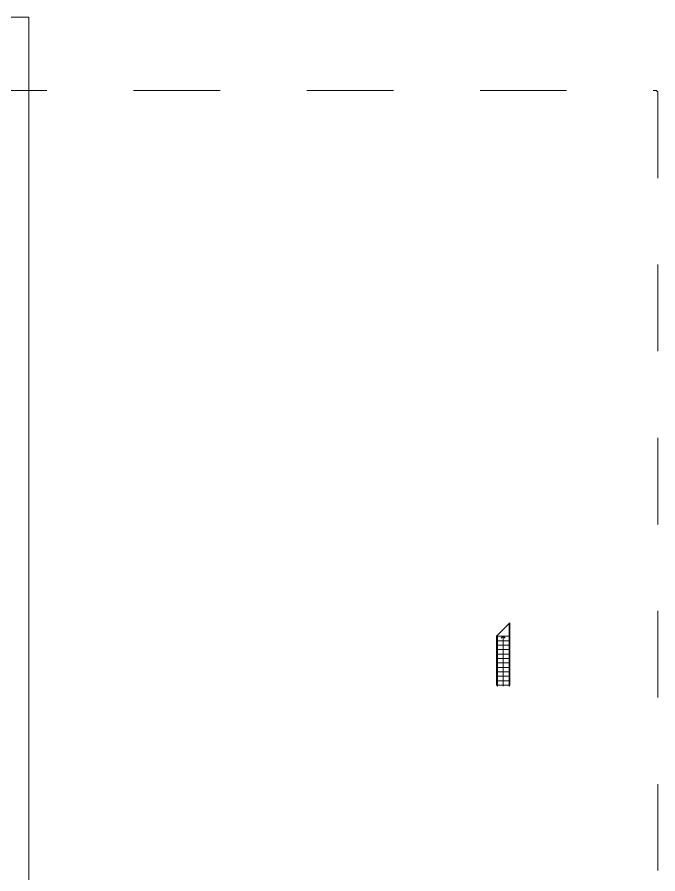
# Model space of a CAD drawing. Header units: metres. Extents: x 1807 to 3745, y 842 to 1968.
# Drawn here: x 3523.54 to 3559.54, y 1541.51 to 1589.67 of the extents above; entities that cross this region are included whole.
import ezdxf

# ---------------------------------------------------------------- set-up
doc = ezdxf.new("R2010")
doc.units = ezdxf.units.M
doc.header["$MEASUREMENT"] = 0
doc.linetypes.add('DGN2', pattern=[9.732586, 4.866293, -4.866293])
doc.layers.add('Level 1', color=7, linetype='Continuous', lineweight=0)

msp = doc.modelspace()

# ---------------------------------------------------------------- linework, layer by layer
at = {"layer": 'Level 1', "color": 7, "linetype": 'Continuous', "lineweight": 13}
for p, q in [((3405.77, 1589.67), (3524.2, 1589.67)), ((3524.2, 1589.67), (3524.2, 1526.2))]:
    msp.add_line(p, q, dxfattribs=at)
at = {"layer": 'Level 1', "color": 7, "linetype": 'DGN2', "lineweight": 0}
for p, q in [((3403.56, 1585.54), (3559.49, 1585.54)), ((3559.49, 1585.54), (3559.49, 1585.49)), ((3559.49, 1585.49), (3559.54, 1585.49)), ((3559.54, 1585.49), (3559.54, 1258.51))]:
    msp.add_line(p, q, dxfattribs=at)
at = {"layer": 'Level 1', "color": 7, "linetype": 'Continuous', "lineweight": 0}
for p, q in [((3550.479, 1554.867), (3551.229, 1555.617)), ((3551.179, 1555.567), (3551.179, 1552.067)), ((3551.204, 1552.067), (3551.204, 1555.592)), ((3551.229, 1554.867), (3551.229, 1555.617)), ((3550.479, 1554.867), (3550.479, 1554.617)), ((3551.229, 1554.867), (3550.479, 1554.867)), ((3550.479, 1554.867), (3551.229, 1554.867)), ((3550.479, 1554.617), (3551.229, 1554.617)), ((3550.479, 1554.617), (3550.479, 1554.367)), ((3551.229, 1554.617), (3550.479, 1554.617)), ((3550.504, 1554.892), (3550.504, 1552.067)), ((3550.529, 1552.067), (3550.529, 1554.917)), ((3550.854, 1554.867), (3550.743, 1554.757)), ((3550.854, 1554.867), (3550.854, 1552.067)), ((3550.854, 1554.867), (3550.964, 1554.757)), ((3551.229, 1554.617), (3551.229, 1554.867)), ((3551.229, 1554.367), (3551.229, 1554.617)), ((3550.479, 1554.367), (3551.229, 1554.367)), ((3550.479, 1554.367), (3550.479, 1554.117)), ((3551.229, 1554.367), (3550.479, 1554.367)), ((3550.479, 1554.117), (3551.229, 1554.117)), ((3550.479, 1554.117), (3550.479, 1553.867)), ((3551.229, 1554.117), (3550.479, 1554.117)), ((3551.229, 1554.117), (3551.229, 1554.367)), ((3551.229, 1553.867), (3551.229, 1554.117)), ((3550.479, 1553.867), (3551.229, 1553.867)), ((3550.479, 1553.867), (3550.479, 1553.617)), ((3551.229, 1553.867), (3550.479, 1553.867)), ((3550.479, 1553.617), (3551.229, 1553.617)), ((3550.479, 1553.617), (3550.479, 1553.367)), ((3551.229, 1553.617), (3550.479, 1553.617)), ((3551.229, 1553.617), (3551.229, 1553.867)), ((3551.229, 1553.367), (3551.229, 1553.617)), ((3550.479, 1553.367), (3551.229, 1553.367)), ((3550.479, 1553.367), (3550.479, 1553.117)), ((3551.229, 1553.367), (3550.479, 1553.367)), ((3551.229, 1553.117), (3551.229, 1553.367)), ((3550.479, 1553.117), (3551.229, 1553.117)), ((3550.479, 1553.117), (3550.479, 1552.867)), ((3551.229, 1553.117), (3550.479, 1553.117)), ((3550.479, 1552.867), (3551.229, 1552.867)), ((3550.479, 1552.867), (3550.479, 1552.617)), ((3551.229, 1552.867), (3550.479, 1552.867)), ((3551.229, 1552.867), (3551.229, 1553.117)), ((3551.229, 1552.617), (3551.229, 1552.867)), ((3550.479, 1552.617), (3551.229, 1552.617)), ((3550.479, 1552.617), (3550.479, 1552.367)), ((3551.229, 1552.617), (3550.479, 1552.617)), ((3550.479, 1552.367), (3551.229, 1552.367)), ((3550.479, 1552.367), (3550.479, 1552.117)), ((3551.229, 1552.367), (3550.479, 1552.367)), ((3551.229, 1552.367), (3551.229, 1552.617)), ((3551.229, 1552.117), (3551.229, 1552.367)), ((3550.479, 1552.117), (3551.229, 1552.117)), ((3550.504, 1552.067), (3550.529, 1552.067)), ((3551.179, 1552.067), (3551.204, 1552.067))]:
    msp.add_line(p, q, dxfattribs=at)

doc.saveas('drawing.dxf')
